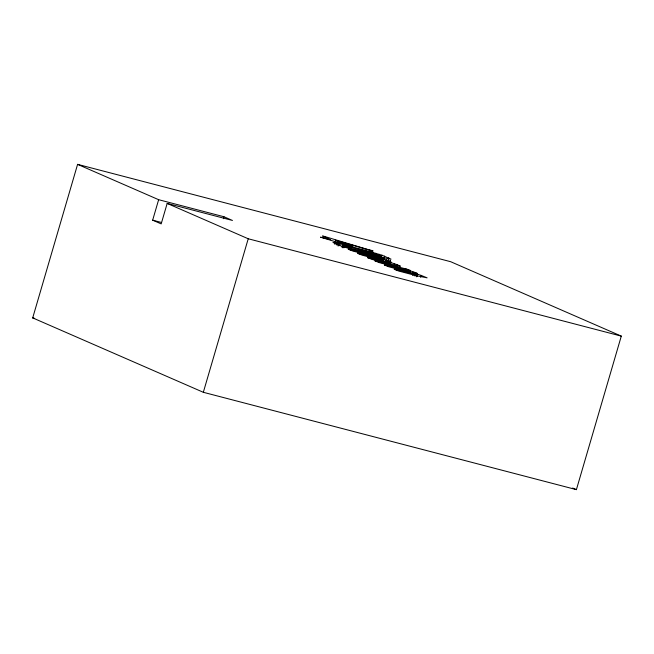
<?xml version="1.0" encoding="UTF-8"?>
<svg xmlns="http://www.w3.org/2000/svg" width="654" height="654" viewBox="0 0 654 654"><rect width="100%" height="100%" fill="white"/><g stroke="black" fill="none" stroke-linecap="round" stroke-linejoin="round"><path stroke-width="0.98" d="M32.7 317.885L77.597 164.358L450.671 261.706L621.3 336.115L576.403 489.642L203.329 392.294L32.7 317.885L34.67 318.4M158.644 199.699L223.93 216.736L232.464 220.455L167.179 203.419L161.186 223.889L152.66 220.169L158.644 199.699L77.597 164.358M223.366 218.689L223.93 216.736M203.329 392.294L248.226 238.767L167.179 203.419M334.398 243.501L334.962 241.579L320.534 237.173L330.638 239.691L322.528 235.996L324.548 236.454L373.058 251.095L335.543 240.296L334.423 244.13M335.96 244.179L336.524 242.258L334.962 241.579M336.581 244.948L337.358 242.569L336.524 242.258M337.971 245.904L338.813 243.018L337.358 242.569M338.306 245.822L339.434 241.988L335.543 240.296M339.63 245.675L340.194 243.754L364.368 250.032L382.01 255.207L391.059 259.156L383.849 257.823L351.664 249.362L339.426 245.454L332.96 242.413L340.194 243.754M341.96 247.351L342.524 245.438L344.977 245.773L372.559 252.967L381.503 256.139L351.484 248.61L342.524 245.438M342.451 247.294L343.015 245.373M342.958 247.874L343.513 245.961M343.252 247.629L344.094 244.743M344.413 247.686L344.977 245.773M369.257 252.272L369.821 250.351M370.131 252.992L370.973 250.114M371.881 252.951L372.445 251.038M371.856 253.638L372.698 250.752M375.061 256.131L375.903 253.253M376.148 259.352L376.712 257.431L352.719 251.005L348.19 249.215L380.963 257.758L383.849 259.017L383.293 260.938M377.898 256.728L378.462 254.815M377.71 258.87L379.116 254.259M378.298 260.055L378.854 258.134L376.712 257.431M378.756 260.202L379.598 257.324M379.107 259.712L379.949 256.834M379.933 257.529L380.497 255.608M379.549 260.055L380.113 258.134L383.849 259.017M380.399 259.679L380.963 257.758M380.293 260.93L380.857 259.009L378.854 258.134M381.446 257.128L382.01 255.207M381.732 260.627L382.296 258.706M382.459 261.518L383.301 258.641M382.778 261.044L383.334 258.951M382.729 261.665L383.571 258.788M383.179 260.913L384.585 256.115M385.5 261.927L386.064 260.006L380.113 258.134M385.5 263.349L386.62 259.515M385.803 263.554L386.367 261.633L362.03 255.117L357.681 253.376L380.857 259.009M386.064 264.29L386.906 261.404L390.847 261.935L390.005 264.821M387.094 263.529L388.778 257.766M387.446 263.676L388.288 260.799L386.064 260.006M387.699 263.807L388.541 260.93M387.994 264.273L388.55 262.352L386.367 261.633M388.623 263.799L389.179 261.878M388.778 264.96L390.185 260.161M389.179 264.371L390.021 261.494L388.288 260.799M389.293 264.657L390.413 260.823M389.375 264.911L390.495 261.077M389.686 264.944L390.528 262.066M390.438 264.559L391.002 262.646L386.906 261.404M393.937 265.688L394.501 263.766L391.002 262.646M396.708 266.652L397.272 264.731L394.501 263.766M402.831 270.985L403.395 269.064L379.402 262.646L374.873 260.848L407.638 269.391L410.532 270.65L409.968 272.571M404.115 271.467L404.957 268.59M405.439 271.843L406.281 268.957M406.232 271.696L406.796 269.775L410.532 270.65M407.082 271.312L407.638 269.391M408.415 272.26L408.971 270.339M409.429 272.195L409.984 270.274M409.461 272.677L410.017 270.593M412.183 273.56L412.748 271.647L406.796 269.775M412.486 275.187L413.05 273.274L388.713 266.758L384.364 265.009L407.532 270.65L403.395 269.064M413.026 274.958L413.59 273.045L417.53 273.576L416.688 276.454M414.129 275.309L414.971 272.432L412.748 271.647M414.677 275.906L415.233 273.993L413.05 273.274M415.306 275.44L415.862 273.519M415.862 276.004L416.704 273.127L414.971 272.432M416.369 276.577L417.211 273.699M416.688 276.789L417.252 274.868L415.233 273.993M417.121 276.201L417.685 274.279L413.59 273.045M420.62 277.321L421.176 275.408L417.685 274.279M417.252 274.868L394.149 269.244L398.605 271.018L417.039 275.857L427.111 277.844L421.176 275.408M339.434 241.988L352.964 246.166L338.813 243.018M248.226 238.767L621.3 336.115M152.66 220.169L161.432 222.458M388.55 262.352L390.569 263.235L367.466 257.611L371.922 259.385L390.356 264.224L400.428 266.203L397.272 264.731M572.675 488.015L576.403 489.642M416.704 273.127L417.53 273.576M390.021 261.494L390.847 261.935M360.444 250.106L358.4 249.648L365.545 251.904L360.444 250.106"/></g></svg>
